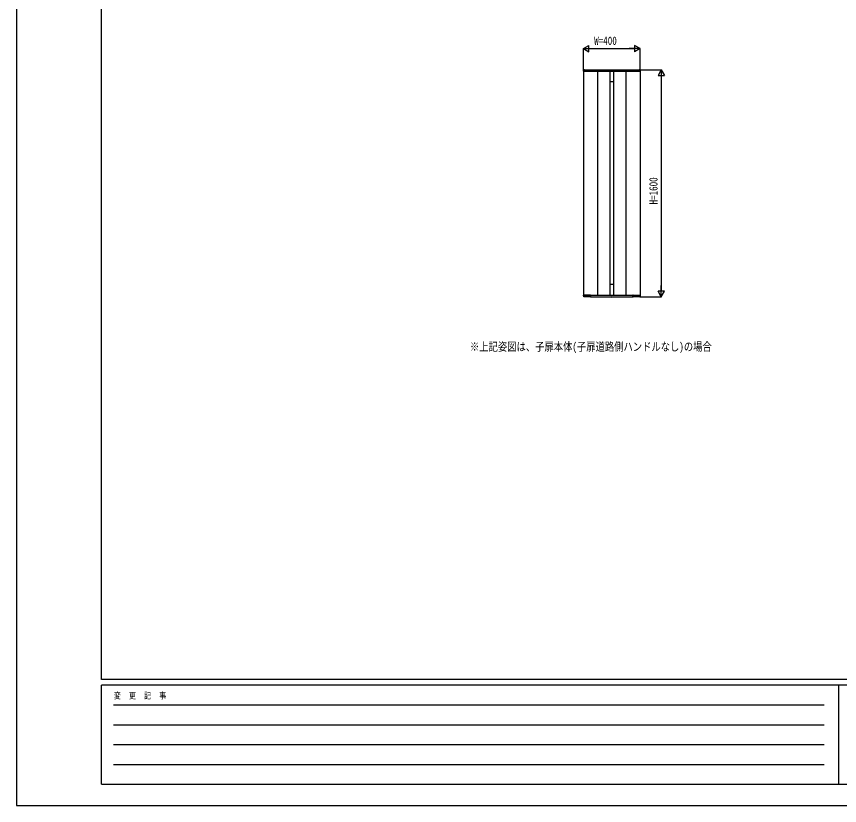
# Model space of a CAD drawing. Units: millimetres, scale not verified. Extents: x -8410 to 8410, y -5940 to 5940.
# Drawn here: x -8410 to -2602, y -5940 to -373 of the extents above; entities that cross this region are included whole.
import ezdxf
from ezdxf.enums import TextEntityAlignment as Align

# ---------------------------------------------------------------- set-up
doc = ezdxf.new("R2010")
doc.units = ezdxf.units.MM
doc.header["$LTSCALE"] = 30
for name, color, linetype in [('0-1_USER1', 3, 'Continuous'), ('0-2_YKK_A1', 4, 'Continuous'), ('0-3_YKK_D', 6, 'Continuous'), ('0-4_YKK_ZWAK', 7, 'Continuous')]:
    doc.layers.add(name, color=color, linetype=linetype)
doc.styles.add('ＭＳ ゴシック', font='')
doc.styles.get('ＭＳ ゴシック').set_extended_font_data('MS Gothic')

msp = doc.modelspace()

# ---------------------------------------------------------------- linework, layer by layer
at = {"layer": '0-2_YKK_A1'}
for p, q in [((-4410.46, -751.37), (-4410.46, -759.5)), ((-4409.05, -749.87), (-4403.49, -749.53)), ((-4402.96, -750), (-4016.96, -750)), ((-4402.96, -760), (-4402.96, -750)), ((-4402.96, -759.7), (-4402.96, -750.03)), ((-4016.96, -760), (-4016.96, -750)), ((-4016.96, -759.7), (-4016.96, -750.03)), ((-4010.87, -749.87), (-4016.43, -749.53)), ((-4009.46, -751.37), (-4009.46, -759.5)), ((-4409.96, -760), (-4409.96, -2340)), ((-4409.96, -760), (-4009.96, -760)), ((-4409.96, -760), (-4403.26, -760)), ((-4403.26, -760), (-4403.26, -760)), ((-4309.96, -760), (-4309.96, -2340)), ((-4222.46, -760), (-4222.46, -2340)), ((-4222.46, -760), (-4222.46, -2340)), ((-4197.46, -760), (-4197.46, -2340)), ((-4109.96, -760), (-4109.96, -2340)), ((-4009.96, -760), (-4016.66, -760)), ((-4016.66, -760), (-4016.66, -760)), ((-4009.96, -760), (-4009.96, -2340)), ((-4197.46, -835), (-4222.46, -835)), ((-4197.46, -2265), (-4222.46, -2265)), ((-4410.43, -2340.53), (-4409.85, -2350.03)), ((-4409.96, -2340), (-4009.96, -2340)), ((-4360.26, -2340), (-4409.93, -2340)), ((-4408.6, -2350.5), (-4409.35, -2350.5)), ((-4407.56, -2349.5), (-4362.09, -2349.5)), ((-4387.17, -2347.9), (-4407.04, -2347.9)), ((-4386.85, -2348.19), (-4386.84, -2349.01)), ((-4385.12, -2349.01), (-4385.1, -2348.19)), ((-4378.13, -2347.9), (-4384.79, -2347.9)), ((-4377.82, -2348.19), (-4377.8, -2349.01)), ((-4376.08, -2349.01), (-4376.07, -2348.19)), ((-4362.13, -2347.9), (-4375.75, -2347.9)), ((-4365.86, -2347.9), (-4365.84, -2349.01)), ((-4361.82, -2348.19), (-4361.79, -2349.99)), ((-4360.46, -2350.48), (-4361.29, -2350.48)), ((-4359.96, -2340), (-4359.96, -2350)), ((-4359.96, -2349.98), (-4359.96, -2340.3)), ((-4359.96, -2350), (-4059.96, -2350)), ((-4213.87, -2350.5), (-4213.78, -2350)), ((-4213.87, -2350.5), (-4213.7, -2351.47)), ((-4213.87, -2350.5), (-4206.05, -2350.5)), ((-4213.78, -2350), (-4206.14, -2350)), ((-4209.96, -2354.2), (-4209.96, -2350)), ((-4206.05, -2350.5), (-4206.22, -2351.47)), ((-4206.05, -2350.5), (-4206.14, -2350)), ((-4059.96, -2340), (-4059.96, -2350)), ((-4059.96, -2349.98), (-4059.96, -2340.3)), ((-4059.66, -2340), (-4009.99, -2340)), ((-4059.46, -2350.48), (-4058.63, -2350.48)), ((-4058.1, -2348.19), (-4058.13, -2349.99)), ((-4012.36, -2349.5), (-4057.83, -2349.5)), ((-4057.79, -2347.9), (-4044.17, -2347.9)), ((-4054.06, -2347.9), (-4054.08, -2349.01)), ((-4043.84, -2349.01), (-4043.85, -2348.19)), ((-4042.1, -2348.19), (-4042.12, -2349.01)), ((-4041.79, -2347.9), (-4035.13, -2347.9)), ((-4034.8, -2349.01), (-4034.82, -2348.19)), ((-4033.07, -2348.19), (-4033.08, -2349.01)), ((-4032.75, -2347.9), (-4012.88, -2347.9)), ((-4011.32, -2350.5), (-4010.57, -2350.5)), ((-4009.49, -2340.53), (-4010.07, -2350.03))]:
    msp.add_line(p, q, dxfattribs=at)
for points in [[(-4407.64, -2349.59), (-4407.8, -2349.73), (-4407.96, -2349.84), (-4408.1, -2349.95)], [(-4407.35, -2348.17), (-4407.41, -2348.71), (-4407.47, -2349.26)], [(-4386.85, -2348.19), (-4386.86, -2348.15), (-4386.87, -2348.1), (-4386.89, -2348.05), (-4386.92, -2348.01), (-4386.97, -2347.96), (-4387.05, -2347.92), (-4387.17, -2347.9)], [(-4384.79, -2347.9), (-4384.92, -2347.93), (-4385, -2347.98), (-4385.05, -2348.03), (-4385.08, -2348.09), (-4385.09, -2348.14), (-4385.1, -2348.19)], [(-4377.82, -2348.19), (-4377.82, -2348.15), (-4377.83, -2348.1), (-4377.86, -2348.05), (-4377.89, -2348.01), (-4377.94, -2347.96), (-4378.01, -2347.92), (-4378.13, -2347.9)], [(-4375.75, -2347.9), (-4375.89, -2347.93), (-4375.97, -2347.98), (-4376.01, -2348.03), (-4376.04, -2348.09), (-4376.06, -2348.14), (-4376.07, -2348.19)], [(-4361.82, -2348.19), (-4361.82, -2348.15), (-4361.83, -2348.1), (-4361.86, -2348.05), (-4361.89, -2348.01), (-4361.94, -2347.96), (-4362.01, -2347.92), (-4362.13, -2347.9)], [(-4212.26, -2352.58), (-4211.11, -2350.26), (-4209.96, -2349.65)], [(-4207.66, -2352.58), (-4208.82, -2350.26), (-4209.96, -2349.65)], [(-4058.1, -2348.19), (-4058.1, -2348.15), (-4058.09, -2348.1), (-4058.06, -2348.05), (-4058.03, -2348.01), (-4057.98, -2347.96), (-4057.91, -2347.92), (-4057.79, -2347.9)], [(-4044.17, -2347.9), (-4044.03, -2347.93), (-4043.96, -2347.98), (-4043.91, -2348.03), (-4043.88, -2348.09), (-4043.86, -2348.14), (-4043.85, -2348.19)], [(-4042.1, -2348.19), (-4042.1, -2348.15), (-4042.09, -2348.1), (-4042.06, -2348.05), (-4042.03, -2348.01), (-4041.98, -2347.96), (-4041.91, -2347.92), (-4041.79, -2347.9)], [(-4035.13, -2347.9), (-4035, -2347.93), (-4034.92, -2347.98), (-4034.87, -2348.03), (-4034.84, -2348.09), (-4034.83, -2348.14), (-4034.82, -2348.19)], [(-4033.07, -2348.19), (-4033.06, -2348.15), (-4033.05, -2348.1), (-4033.03, -2348.05), (-4033, -2348.01), (-4032.95, -2347.96), (-4032.87, -2347.92), (-4032.75, -2347.9)], [(-4012.57, -2348.17), (-4012.51, -2348.71), (-4012.46, -2349.26)], [(-4012.28, -2349.59), (-4012.12, -2349.73), (-4011.97, -2349.84), (-4011.82, -2349.95)]]:
    msp.add_lwpolyline(points, dxfattribs=at)
for centre, radius, start, end in [((-4408.96, -751.37), 1.5, 93.5, 180), ((-4403.46, -750.03), 0.5, 0, 93.5), ((-4016.46, -750.03), 0.5, 86.5, 180), ((-4010.96, -751.37), 1.5, 0, 86.5), ((-4409.96, -759.5), 0.5, 180, 270), ((-4403.26, -759.7), 0.3, 270, 0), ((-4016.66, -759.7), 0.3, 180, 270), ((-4009.96, -759.5), 0.5, 270, 0), ((-4409.93, -2340.5), 0.5, 90, 183.5), ((-4409.35, -2350), 0.5, 183.5, 269.34277), ((-4408.6, -2350), 0.5, 269.32461, 6.10118), ((-4407.96, -2349.21), 0.496, 309.83566, 354.1935), ((-4407.05, -2348.2), 0.3, 90, 174.0064), ((-4386.34, -2349), 0.5, 181, 270), ((-4385.62, -2349), 0.5, 270, 359), ((-4377.3, -2349), 0.5, 181, 270), ((-4376.58, -2349), 0.5, 270, 359), ((-4365.34, -2349), 0.5, 181, 270), ((-4362.09, -2349.8), 0.3, 1, 90), ((-4361.29, -2349.98), 0.5, 181.0014, 270.00152), ((-4360.46, -2349.98), 0.5, 270, 0), ((-4360.26, -2340.3), 0.3, 0, 90), ((-4212.81, -2351.32), 0.9, 190, 239.36409), ((-4209.96, -2346.5), 6.5, 239.36409, 300.63591), ((-4207.11, -2351.32), 0.9, 300.63591, 350), ((-4059.66, -2340.3), 0.3, 90, 180), ((-4059.46, -2349.98), 0.5, 180, 270), ((-4058.63, -2349.98), 0.5, 269.99848, 358.9986), ((-4057.83, -2349.8), 0.3, 90, 179), ((-4054.58, -2349), 0.5, 270, 359), ((-4043.34, -2349), 0.5, 181, 270), ((-4042.62, -2349), 0.5, 270, 359), ((-4034.3, -2349), 0.5, 181, 270), ((-4033.58, -2349), 0.5, 270, 359), ((-4012.87, -2348.2), 0.3, 5.9936, 90), ((-4011.96, -2349.21), 0.496, 185.8065, 230.16434), ((-4011.32, -2350), 0.5, 173.89882, 270.67539), ((-4010.57, -2350), 0.5, 270.65723, 356.5), ((-4009.99, -2340.5), 0.5, 356.5, 90)]:
    msp.add_arc(centre, radius, start, end, dxfattribs=at)
at = {"layer": '0-3_YKK_D'}
for p, q in [((-4409.96, -600), (-4370.99, -577.5)), ((-4370.99, -622.5), (-4370.99, -577.5)), ((-4009.96, -600), (-4048.93, -577.5)), ((-4048.93, -577.5), (-4048.93, -622.5)), ((-4409.96, -748), (-4409.96, -599)), ((-4409.96, -600), (-4370.99, -622.5)), ((-4409.96, -600), (-4332.02, -600)), ((-4364.96, -600), (-4054.96, -600)), ((-4009.96, -600), (-4087.9, -600)), ((-4009.96, -600), (-4048.93, -622.5)), ((-4009.96, -748), (-4009.96, -599)), ((-4007.96, -750), (-3858.96, -750)), ((-3859.96, -750), (-3882.46, -788.97)), ((-3859.96, -750), (-3837.46, -788.97)), ((-3859.96, -750), (-3859.96, -827.94)), ((-3882.46, -788.97), (-3837.46, -788.97)), ((-3859.96, -795), (-3859.96, -2305)), ((-3859.96, -2350), (-3882.46, -2311.03)), ((-3837.46, -2311.03), (-3882.46, -2311.03)), ((-3859.96, -2350), (-3859.96, -2272.06)), ((-3859.96, -2350), (-3837.46, -2311.03)), ((-4007.96, -2350), (-3858.96, -2350))]:
    msp.add_line(p, q, dxfattribs=at)
at = {"layer": '0-4_YKK_ZWAK'}
for p, q in [((-7809.96, -5050), (-7809.96, 5550)), ((7790.04, -5050), (-7809.96, -5050)), ((-2609.96, -5090), (-7809.96, -5090)), ((-7809.96, -5790), (-7809.96, -5090)), ((-2609.96, -5090), (-2609.96, -5790)), ((-9.96, -5090), (-2609.96, -5090)), ((-7724.96, -5230), (-2709.96, -5230)), ((-7724.96, -5370), (-2709.96, -5370)), ((-7724.96, -5510), (-2709.96, -5510)), ((-7724.96, -5650), (-2709.96, -5650)), ((-7809.96, -5790), (-2609.96, -5790)), ((-2609.96, -5790), (-9.96, -5790))]:
    msp.add_line(p, q, dxfattribs=at)
msp.add_lwpolyline([(-8410, -5940), (8410, -5940), (8410, 5940), (-8410, 5940)], close=True, dxfattribs=at)

# ---------------------------------------------------------------- texts
at = {"layer": '0-1_USER1', "style": 'ＭＳ ゴシック', "width": 0.8}
msp.add_text('※上記姿図は、子扉本体(子扉道路側ハンドルなし)の場合', height=58.65, dxfattribs=at).set_placement((-5209.96, -2750), align=Align.BOTTOM_LEFT)
at = {"layer": '0-3_YKK_D', "style": 'ＭＳ ゴシック', "width": 0.8}
msp.add_text('W=400', height=58.65, dxfattribs=at).set_placement((-4333.69, -591), align=Align.BOTTOM_LEFT)
msp.add_text('H=1600', height=58.65, rotation=90, dxfattribs=at).set_placement((-3868.96, -1699.33), align=Align.BOTTOM_LEFT)
at = {"layer": '0-4_YKK_ZWAK', "style": 'ＭＳ ゴシック', "width": 0.8}
msp.add_text('変  更  記  事', height=43.99, dxfattribs=at).set_placement((-7722.62, -5200), align=Align.BOTTOM_LEFT)

doc.saveas('drawing.dxf')
